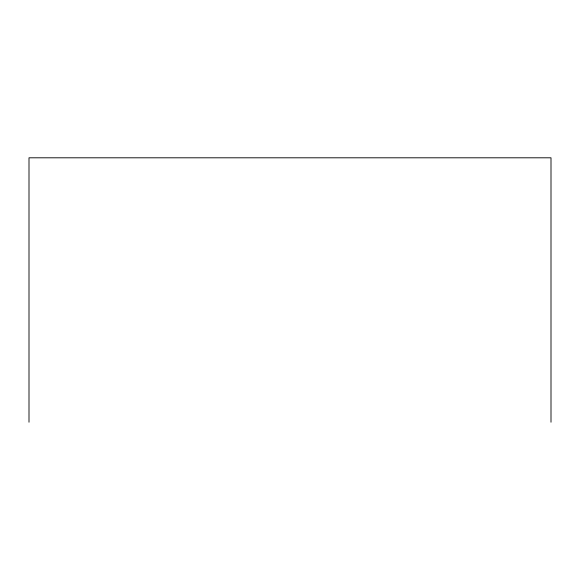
<?xml version="1.0" encoding="UTF-8"?>
<svg xmlns="http://www.w3.org/2000/svg" width="580" height="580" viewBox="0 0 580 580"><rect width="100%" height="100%" fill="white"/><g stroke="black" fill="none" stroke-linecap="round" stroke-linejoin="round"><path stroke-width="0.87" d="M551 422.197L551 157.803L29 157.803L29 422.197"/></g></svg>
